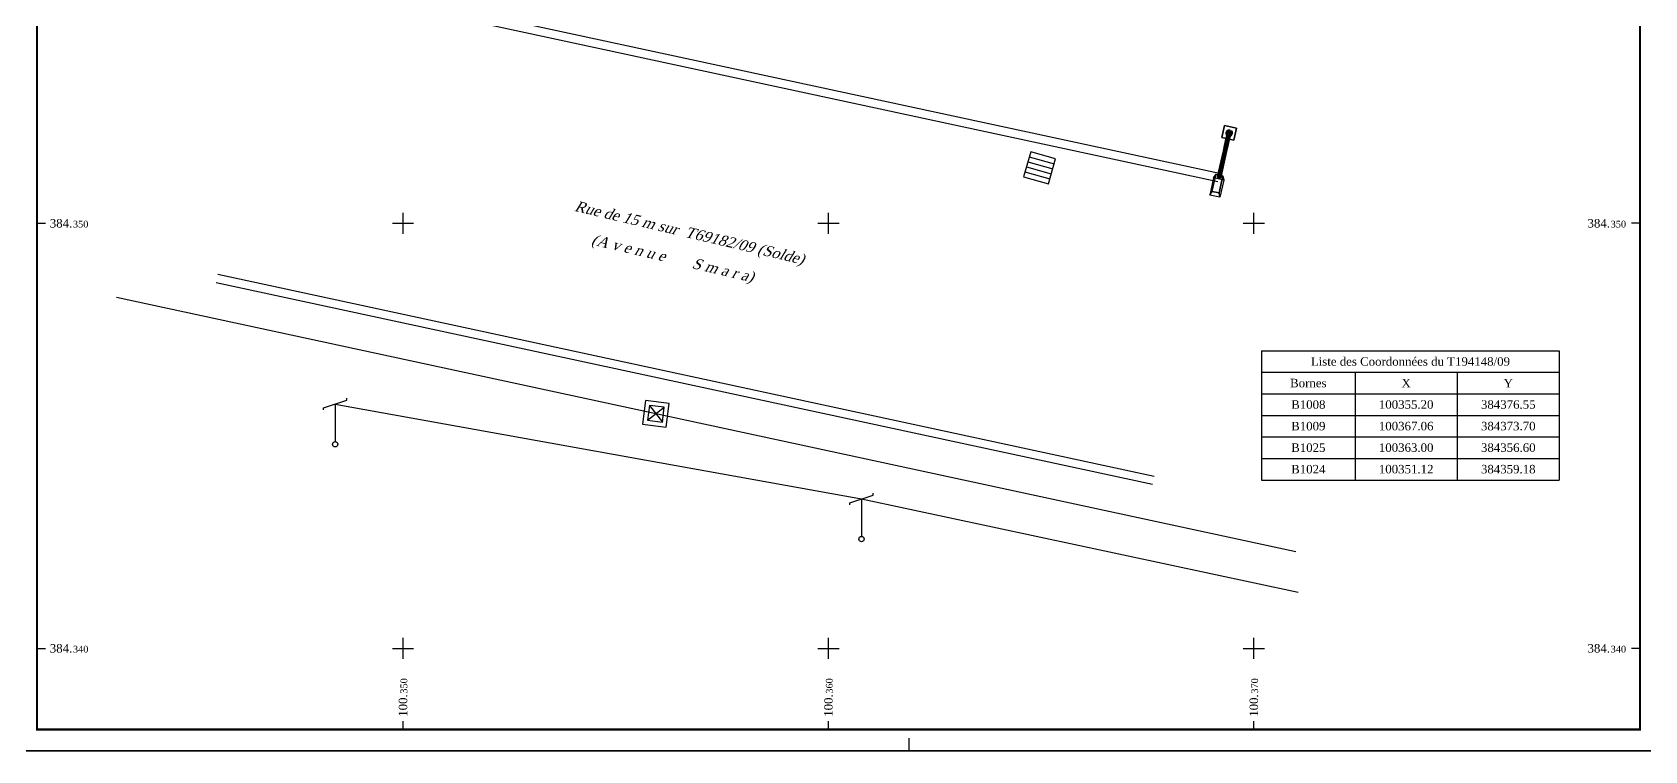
# Model space of a CAD drawing. Header units: inches. Extents: x 100320 to 100442, y 384338 to 384384.
# Drawn here: x 100379.96 to 100417.87, y 384337.59 to 384354.5 of the extents above; entities that cross this region are included whole.
import ezdxf

# ---------------------------------------------------------------- set-up
doc = ezdxf.new("R2010")
doc.units = ezdxf.units.IN
doc.header["$LTSCALE"] = 0.5
for name, color, linetype in [('Bloc B 1er Etage', 7, 'Continuous'), ('Bloc B 1er Etage_Croix', 7, 'Continuous'), ('Bloc B 1er Etage_Textes', 7, 'Continuous'), ('Cotation', 7, 'Continuous'), ('Dessin', 7, 'Continuous'), ('Texte', 7, 'Continuous')]:
    doc.layers.add(name, color=color, linetype=linetype)
doc.styles.add('Legend', font='romantic.ttf')
doc.styles.add('MtXpl_Romantic', font='romantic.ttf')
doc.styles.get("Standard").update_dxf_attribs({"font": 'romantic.ttf'})

# ---------------------------------------------------------------- blocks, each defined once
blk = doc.blocks.new('zl02')
for points in [[(-0.163, 2.861, 12.168), (-0.244, 3.052, 11.921), (0.244, 3.052, 11.921), (0.162, 2.861, 12.168)], [(-0.163, 2.032, 11.527), (-0.244, 2.222, 11.28), (-0.244, 3.052, 11.921), (-0.163, 2.861, 12.168)], [(0.162, 2.032, 11.527), (0.244, 2.222, 11.28), (0.244, 3.052, 11.921), (0.162, 2.861, 12.168)], [(-0.163, 2.861, 12.168), (0.162, 2.861, 12.168), (0.162, 2.032, 11.527), (-0.163, 2.032, 11.527)], [(-0.163, 2.032, 11.527), (-0.244, 2.222, 11.28), (0.244, 2.222, 11.28), (0.162, 2.032, 11.527)], [(0.292, 0.292, 0.097), (0.292, 0.292), (-0.292, 0.292), (-0.292, 0.292, 0.097)], [(-0.292, 0.292, 0.097), (-0.292, 0.292), (-0.292, -0.292), (-0.292, -0.292, 0.097)], [(-0.292, 0.292), (0.292, 0.292), (0.292, -0.292), (-0.292, -0.292)], [(-0.292, 0.292, 0.097), (0.292, 0.292, 0.097), (0.292, -0.292, 0.097), (-0.292, -0.292, 0.097)], [(0.292, -0.292, 0.097), (0.292, -0.292), (0.292, 0.292), (0.292, 0.292, 0.097)], [(-0.292, -0.292, 0.097), (-0.292, -0.292), (0.292, -0.292), (0.292, -0.292, 0.097)]]:
    blk.add_3dface(points)
mesh = blk.add_polymesh((2, 12), dxfattribs=dict(n_close=True))
for k, corner in enumerate([(0, 0.933, 10.383), (-0.039, 0.927, 10.391), (-0.068, 0.908, 10.412), (-0.078, 0.883, 10.442), (-0.068, 0.858, 10.472), (-0.039, 0.84, 10.494), (0, 0.833, 10.502), (0.039, 0.84, 10.494), (0.067, 0.858, 10.472), (0.078, 0.883, 10.442), (0.067, 0.908, 10.412), (0.039, 0.927, 10.391), (0, 2.177, 11.344), (-0.039, 2.171, 11.352), (-0.068, 2.152, 11.374), (-0.078, 2.127, 11.403), (-0.068, 2.102, 11.433), (-0.039, 2.084, 11.455), (0, 2.077, 11.463), (0.039, 2.084, 11.455), (0.067, 2.102, 11.433), (0.078, 2.127, 11.403), (0.067, 2.152, 11.374), (0.039, 2.171, 11.352)]):
    mesh.set_mesh_vertex(divmod(k, 12), corner)
mesh = blk.add_polymesh((2, 12), dxfattribs=dict(n_close=True))
for k, corner in enumerate([(0, 0.677, 10.144), (-0.039, 0.669, 10.151), (-0.068, 0.648, 10.17), (-0.078, 0.619, 10.196), (-0.068, 0.59, 10.222), (-0.039, 0.569, 10.241), (0, 0.561, 10.248), (0.039, 0.569, 10.241), (0.067, 0.59, 10.222), (0.078, 0.619, 10.196), (0.067, 0.648, 10.17), (0.039, 0.669, 10.151), (0, 0.933, 10.383), (-0.039, 0.927, 10.391), (-0.068, 0.908, 10.412), (-0.078, 0.883, 10.442), (-0.068, 0.858, 10.472), (-0.039, 0.84, 10.494), (0, 0.833, 10.502), (0.039, 0.84, 10.494), (0.067, 0.858, 10.472), (0.078, 0.883, 10.442), (0.067, 0.908, 10.412), (0.039, 0.927, 10.391)]):
    mesh.set_mesh_vertex(divmod(k, 12), corner)
mesh = blk.add_polymesh((2, 12), dxfattribs=dict(n_close=True))
for k, corner in enumerate([(0, 0.047, 8.872), (0.039, 0.058, 8.872), (0.068, 0.086, 8.871), (0.078, 0.125, 8.871), (0.068, 0.164, 8.871), (0.039, 0.193, 8.871), (0, 0.203, 8.871), (-0.039, 0.193, 8.871), (-0.068, 0.164, 8.871), (-0.078, 0.125, 8.871), (-0.068, 0.086, 8.871), (-0.039, 0.058, 8.872), (0, -0.146, 0.098), (0.073, -0.127, 0.098), (0.127, -0.073, 0.098), (0.146, 0, 0.097), (0.127, 0.073, 0.097), (0.073, 0.127, 0.097), (0, 0.146, 0.097), (-0.073, 0.127, 0.097), (-0.127, 0.073, 0.097), (-0.146, 0, 0.097), (-0.127, -0.073, 0.098), (-0.073, -0.127, 0.098)]):
    mesh.set_mesh_vertex(divmod(k, 12), corner)
mesh = blk.add_polymesh((2, 12), dxfattribs=dict(n_close=True))
for k, corner in enumerate([(0, 0.472, 9.865), (-0.039, 0.463, 9.87), (-0.068, 0.438, 9.885), (-0.078, 0.405, 9.905), (-0.068, 0.371, 9.925), (-0.039, 0.347, 9.94), (0, 0.338, 9.945), (0.039, 0.347, 9.94), (0.067, 0.371, 9.925), (0.078, 0.405, 9.905), (0.067, 0.438, 9.885), (0.039, 0.463, 9.87), (0, 0.677, 10.144), (-0.039, 0.669, 10.151), (-0.068, 0.648, 10.17), (-0.078, 0.619, 10.196), (-0.068, 0.59, 10.222), (-0.039, 0.569, 10.241), (0, 0.561, 10.248), (0.039, 0.569, 10.241), (0.067, 0.59, 10.222), (0.078, 0.619, 10.196), (0.067, 0.648, 10.17), (0.039, 0.669, 10.151)]):
    mesh.set_mesh_vertex(divmod(k, 12), corner)
mesh = blk.add_polymesh((2, 12), dxfattribs=dict(n_close=True))
for k, corner in enumerate([(0, 0.472, 9.865), (-0.039, 0.463, 9.87), (-0.068, 0.438, 9.885), (-0.078, 0.405, 9.905), (-0.068, 0.371, 9.925), (-0.039, 0.347, 9.94), (0, 0.338, 9.945), (0.039, 0.347, 9.94), (0.067, 0.371, 9.925), (0.078, 0.405, 9.905), (0.067, 0.438, 9.885), (0.039, 0.463, 9.87), (0, 0.321, 9.553), (-0.039, 0.311, 9.556), (-0.068, 0.285, 9.566), (-0.078, 0.248, 9.58), (-0.068, 0.211, 9.594), (-0.039, 0.185, 9.603), (0, 0.175, 9.607), (0.039, 0.185, 9.603), (0.067, 0.211, 9.594), (0.078, 0.248, 9.58), (0.067, 0.285, 9.566), (0.039, 0.311, 9.556)]):
    mesh.set_mesh_vertex(divmod(k, 12), corner)
mesh = blk.add_polymesh((2, 12), dxfattribs=dict(n_close=True))
for k, corner in enumerate([(0, 0.231, 9.218), (-0.039, 0.22, 9.22), (-0.068, 0.192, 9.225), (-0.078, 0.154, 9.231), (-0.068, 0.115, 9.238), (-0.039, 0.087, 9.243), (0, 0.077, 9.245), (0.039, 0.087, 9.243), (0.067, 0.115, 9.238), (0.078, 0.154, 9.231), (0.067, 0.192, 9.225), (0.039, 0.22, 9.22), (0, 0.321, 9.553), (-0.039, 0.311, 9.556), (-0.068, 0.285, 9.566), (-0.078, 0.248, 9.58), (-0.068, 0.211, 9.594), (-0.039, 0.185, 9.603), (0, 0.175, 9.607), (0.039, 0.185, 9.603), (0.067, 0.211, 9.594), (0.078, 0.248, 9.58), (0.067, 0.285, 9.566), (0.039, 0.311, 9.556)]):
    mesh.set_mesh_vertex(divmod(k, 12), corner)
mesh = blk.add_polymesh((2, 12), dxfattribs=dict(n_close=True))
for k, corner in enumerate([(0, 0.231, 9.217), (-0.039, 0.22, 9.219), (-0.068, 0.192, 9.224), (-0.078, 0.154, 9.23), (-0.068, 0.115, 9.237), (-0.039, 0.087, 9.242), (0, 0.077, 9.244), (0.039, 0.087, 9.242), (0.068, 0.115, 9.237), (0.078, 0.154, 9.23), (0.068, 0.192, 9.224), (0.039, 0.22, 9.219), (0, 0.203, 8.871), (-0.039, 0.193, 8.871), (-0.068, 0.164, 8.871), (-0.078, 0.125, 8.87), (-0.068, 0.086, 8.87), (-0.039, 0.058, 8.87), (0, 0.047, 8.87), (0.039, 0.058, 8.87), (0.068, 0.086, 8.87), (0.078, 0.125, 8.87), (0.068, 0.164, 8.871), (0.039, 0.193, 8.871)]):
    mesh.set_mesh_vertex(divmod(k, 12), corner)
blk = doc.blocks.new('w002')
at = {"color": 0}
for p, q in [((-0.015, 0.075), (-0.015, -0.075)), ((0.015, 0.075), (0.015, -0.075)), ((0.015, -0.075), (0.015, -0.075))]:
    blk.add_line(p, q, dxfattribs=at)
for points in [[(-0.075, -0.075), (0.075, -0.075), (0.075, 0.075), (-0.075, 0.075), (-0.075, -0.075)], [(-0.045, 0.075), (-0.045, -0.075)], [(0.045, 0.075), (0.045, -0.075)]]:
    blk.add_lwpolyline(points, dxfattribs=at)
blk = doc.blocks.new('e014')
at = {"color": 0}
for p, q in [((-0.059, 0.059), (0.059, -0.059)), ((0.059, 0.059), (-0.059, -0.059))]:
    blk.add_line(p, q, dxfattribs=at)
for points in [[(-0.094, -0.094), (0.094, -0.094), (0.094, 0.094), (-0.094, 0.094)], [(-0.059, -0.059), (0.059, -0.059), (0.059, 0.059), (-0.059, 0.059)]]:
    blk.add_lwpolyline(points, close=True, dxfattribs=at)
blk = doc.blocks.new('p001')
at = {"color": 0}
blk.add_line((0, 0.378), (0, 0.025), dxfattribs=at)
blk.add_lwpolyline([(-0.11, 0.323), (-0.11, 0.341), (0.11, 0.414), (0.11, 0.433)], dxfattribs=at)
blk.add_circle((0, 0), 0.025, dxfattribs=at)

msp = doc.modelspace()

# ---------------------------------------------------------------- linework, layer by layer
for p, q in [((100408.861, 384347), (100415.861, 384347)), ((100408.861, 384347), (100408.861, 384343.96)), ((100415.861, 384347), (100415.861, 384343.96)), ((100408.861, 384346.494), (100415.861, 384346.494)), ((100411.061, 384346.494), (100411.061, 384343.96)), ((100413.461, 384346.494), (100413.461, 384343.96)), ((100408.861, 384345.987), (100415.861, 384345.987)), ((100408.861, 384345.48), (100415.861, 384345.48)), ((100408.861, 384344.974), (100415.861, 384344.974)), ((100408.861, 384344.467), (100415.861, 384344.467)), ((100408.861, 384343.96), (100415.861, 384343.96))]:
    msp.add_line(p, q)
msp.add_lwpolyline([(100418.257, 384383.879), (100379.577, 384383.879), (100379.577, 384337.59), (100418.257, 384337.59)], close=True)
at = {"layer": 'Bloc B 1er Etage'}
for p, q in [((100380.077, 384350), (100380.277, 384350)), ((100417.757, 384350), (100417.557, 384350)), ((100380.077, 384340), (100380.277, 384340)), ((100417.757, 384340), (100417.557, 384340)), ((100388.68, 384338.09), (100388.68, 384338.29)), ((100398.68, 384338.09), (100398.68, 384338.29)), ((100408.68, 384338.09), (100408.68, 384338.29)), ((100400.577, 384337.59), (100400.577, 384337.89))]:
    msp.add_line(p, q, dxfattribs=at)
at = {"layer": 'Bloc B 1er Etage', "const_width": 0.05}
msp.add_lwpolyline([(100380.077, 384338.09), (100417.757, 384338.09), (100417.757, 384383.379), (100380.077, 384383.379)], close=True, dxfattribs=at)
at = {"layer": 'Bloc B 1er Etage_Croix'}
for p, q in [((100388.43, 384350), (100388.93, 384350)), ((100388.68, 384349.75), (100388.68, 384350.25)), ((100398.43, 384350), (100398.93, 384350)), ((100398.68, 384349.75), (100398.68, 384350.25)), ((100408.43, 384350), (100408.93, 384350)), ((100408.68, 384349.75), (100408.68, 384350.25)), ((100388.68, 384339.75), (100388.68, 384340.25)), ((100398.68, 384339.75), (100398.68, 384340.25)), ((100408.68, 384339.75), (100408.68, 384340.25)), ((100388.43, 384340), (100388.93, 384340)), ((100398.43, 384340), (100398.93, 384340)), ((100408.43, 384340), (100408.93, 384340))]:
    msp.add_line(p, q, dxfattribs=at)
at = {"layer": 'Cotation', "color": 34, "flags": 128}
msp.add_lwpolyline([(100387.086, 384345.746), (100399.458, 384343.515), (100409.724, 384341.319)], dxfattribs=at)
at = {"layer": 'Dessin'}
msp.add_lwpolyline([(100319.898, 384383.879), (100418.257, 384383.879), (100418.257, 384337.59), (100319.898, 384337.59)], close=True, dxfattribs=at)
at = {"layer": 'Dessin', "color": 4, "flags": 128}
for points in [[(100407.832, 384350.973), (100385.372, 384355.82)], [(100407.874, 384351.169), (100385.415, 384356.015)], [(100406.295, 384343.851), (100384.285, 384348.601)], [(100406.337, 384344.046), (100384.327, 384348.796)]]:
    msp.add_lwpolyline(points, dxfattribs=at)
at = {"layer": 'Dessin', "color": 5, "flags": 128}
msp.add_lwpolyline([(100409.671, 384342.272), (100381.944, 384348.255)], dxfattribs=at)

# ---------------------------------------------------------------- block references
at = {"layer": 'Dessin', "color": 5, "xscale": 0.4999999999999998, "yscale": 0.4999999999999998, "rotation": 167.218326963528}
msp.add_blockref('zl02', (100408.099, 384352.127), dxfattribs=at)
at = {"layer": 'Dessin', "xscale": 4.064923597771207, "yscale": 4.064923597771207, "zscale": 4.064923597771207, "rotation": 73.85220006591983}
msp.add_blockref('w002', (100403.643, 384351.305), dxfattribs=at)
at = {"layer": 'Dessin', "color": 34, "xscale": 2.5, "yscale": 2.5}
for p in [(100387.086, 384344.802), (100399.458, 384342.571)]:
    msp.add_blockref('p001', p, dxfattribs=at)
at = {"layer": 'Dessin', "color": 5, "xscale": 3, "yscale": 3, "zscale": 3, "rotation": 82.89106005843237}
msp.add_blockref('e014', (100394.624, 384345.519), dxfattribs=at)

# ---------------------------------------------------------------- texts
at = {"char_height": 0.2, "attachment_point": 5, "style": 'Legend'}
for s, insert, width in [('Liste des Coordonnées du T194148/09', (100412.361, 384346.747), 6.76), ('Bornes ', (100409.961, 384346.24), 1.96), ('X', (100412.261, 384346.24), 2.16), ('Y', (100414.661, 384346.24), 2.16), ('B1008', (100409.961, 384345.734), 1.96), ('100355.20', (100412.261, 384345.734), 2.16), ('384376.55', (100414.661, 384345.734), 2.16), ('B1009', (100409.961, 384345.227), 1.96), ('100367.06', (100412.261, 384345.227), 2.16), ('384373.70', (100414.661, 384345.227), 2.16), ('B1025', (100409.961, 384344.72), 1.96), ('100363.00', (100412.261, 384344.72), 2.16), ('384356.60', (100414.661, 384344.72), 2.16), ('B1024', (100409.961, 384344.214), 1.96), ('100351.12', (100412.261, 384344.214), 2.16), ('384359.18', (100414.661, 384344.214), 2.16)]:
    msp.add_mtext(s, dxfattribs=dict(at, insert=insert, width=width))
at = {"layer": 'Bloc B 1er Etage_Textes'}
for s, height, p in [('384.', 0.2, (100380.377, 384349.9)), ('350', 0.16, (100380.921, 384349.9)), ('384.', 0.2, (100416.524, 384349.9)), ('350', 0.16, (100417.068, 384349.9)), ('384.', 0.2, (100380.377, 384339.9)), ('340', 0.16, (100380.921, 384339.9)), ('384.', 0.2, (100416.524, 384339.9)), ('340', 0.16, (100417.068, 384339.9))]:
    msp.add_text(s, height=height, dxfattribs=at).set_placement(p)
for s, height, p in [('350', 0.16, (100388.78, 384338.934)), ('360', 0.16, (100398.78, 384338.934)), ('370', 0.16, (100408.78, 384338.934)), ('100.', 0.2, (100388.78, 384338.39)), ('100.', 0.2, (100398.78, 384338.39)), ('100.', 0.2, (100408.78, 384338.39))]:
    msp.add_text(s, height=height, rotation=90, dxfattribs=at).set_placement(p)
at = {"layer": 'Texte', "style": 'MtXpl_Romantic', "oblique": 18}
for s, p in [('Rue de 15 m sur  T69182/09 (Solde)', (100392.693, 384350.294)), ('(A v e n u e       S m a r a)', (100393.088, 384349.505))]:
    msp.add_text(s, height=0.25, rotation=346.7604, dxfattribs=at).set_placement(p)

doc.saveas('drawing.dxf')
